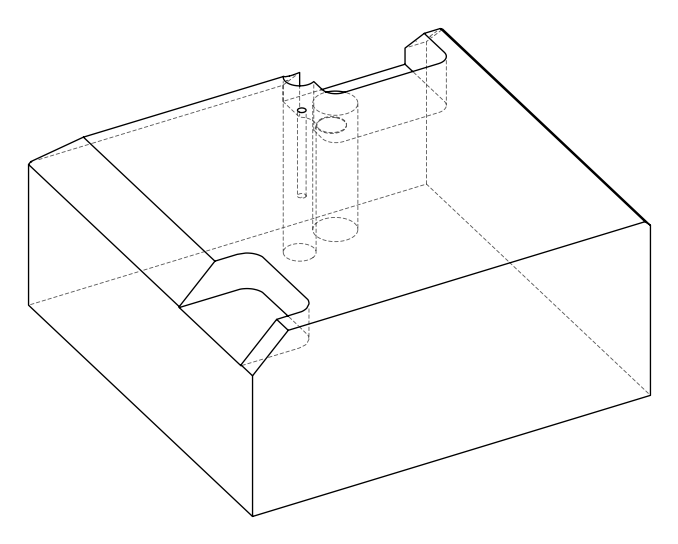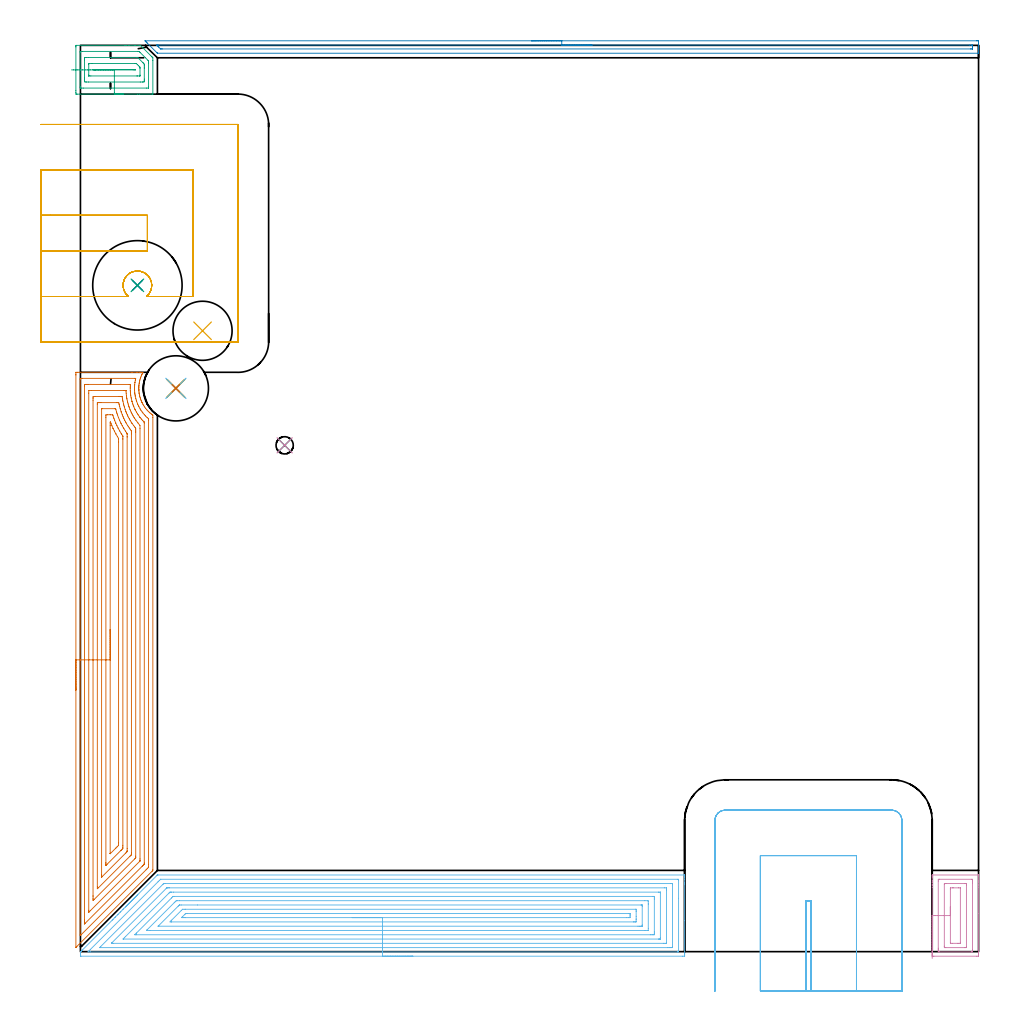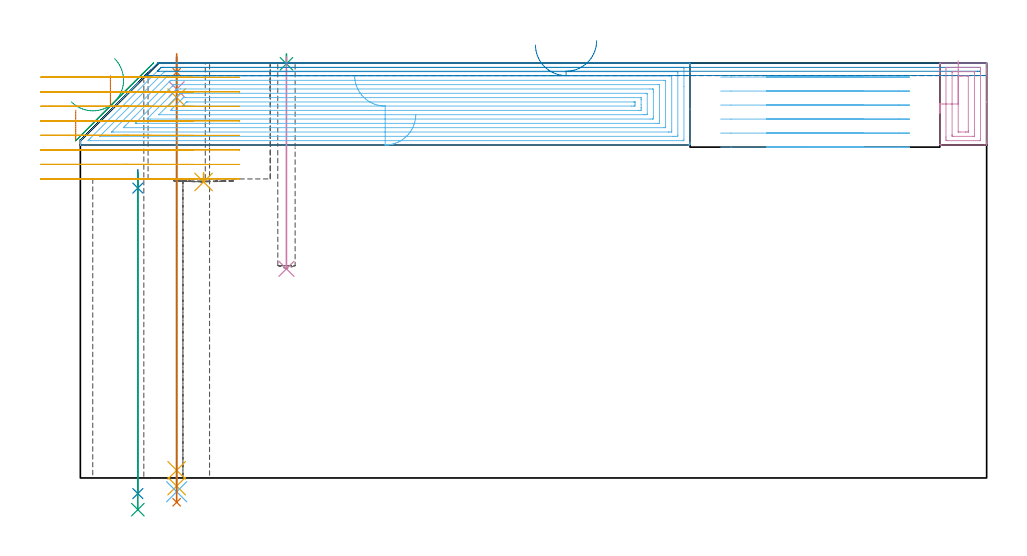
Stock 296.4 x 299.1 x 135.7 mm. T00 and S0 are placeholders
(PLAN: 18 operations, 10 tool changes, 55.3 min)
(1 SPOT_DRILL | STEP1HOLE | NXT0321_9005460120000 | 0.05 min | 184 mm3)
(2 SPOT_DRILL_1 | STEP1HOLE_1 | NXT0321_9005460120000 | 0.06 min | 4460 mm3)
(3 SPOT_DRILL_2 | STEP1POCKET | NXT0321_9005460120000 | 0.03 min | 0 mm3)
(4 DRILL_BLIND_HOLE_INTO_CENTER | STEP1HOLE | NXT0301_028 | 0.04 min | 140 mm3)
(5 GUN_DRILL_THROUGH_HOLE | STEP1HOLE | UGT0307_001 | 0.6 min | 2484 mm3)
(6 SPADE_DRILL_TO_ENLARGE_THROUGH_HOLE | STEP1HOLE | UGT0306_004 | 0.57 min | 16586 mm3)
(7 DRILL_TO_ENLARGE_THROUGH_HOLE | STEP1HOLE | UGT0301_052 | 0.58 min | 29835 mm3)
(8 DRILL_THROUGH_HOLE_INTO_CENTER | STEP1HOLE_1 | UGT0301_515 | 0.43 min | 10857 mm3)
(9 DRILL_TO_ENLARGE_THROUGH_HOLE_1 | STEP1HOLE_1 | UGT0301_394 | 0.45 min | 77396 mm3)
(10 DRILL_BLIND_HOLE_INTO_CENTER_1 | STEP1POCKET | NXT0301_028 | 0.28 min | 1691 mm3)
(11 INDEXABLE_INSERT_DRILL_BLIND_HOLE_FROM_SOLID | STEP1POCKET_1 | NXT0302_010 | 0.02 min | 11534 mm3)
(12 AREA_MILL | FG_CHAMFER_SURFACE | UGT0205_001 | 15.35 min | 74259 mm3)
(13 AREA_MILL_1 | FG_CHAMFER_SURFACE_1 | UGT0205_001 | 13.13 min | 58717 mm3)
(14 AREA_MILL_2 | FG_CHAMFER_SURFACE_2 | UGT0205_001 | 4.53 min | 2347 mm3)
(15 AREA_MILL_3 | FG_CHAMFER_SURFACE_3 | UGT0205_001 | 1.57 min | 7828 mm3)
(16 AREA_MILL_4 | FG_CHAMFER_SURFACE_4 | UGT0205_001 | 1.47 min | 8525 mm3)
(17 MILL_SLOT | SLOT_PARTIAL_RECTANGULAR | UGT0201_094 | Follow Part, ap 5, ae 75% | 10.09 min | 169091 mm3)
(18 MILL_SLOT_1 | SLOT_PARTIAL_RECTANGULAR_1 | UGT0201_094 | Follow Part, ap 5, ae 75% | 6.08 min | 119233 mm3)
(TOOL NXT0321_9005460120000 | NC Spot Drill, 142deg, 12mm, Carbide, Uncoated | D12 PA142 FL30 Z2)
(TOOL NXT0301_028 | Carbide Drill 5.7mm [860.1-0570-046A1-MM 2214] | D5.7 PA140 FL70 Z2)
(TOOL UGT0307_001 | Gun Drill 5 mm | D5 PA130 FL24 Z1)
(TOOL UGT0306_004 | Spade Drill 13.5mm | D13.5 PA132 FL10 Z2)
(TOOL UGT0301_052 | Twist Drill 21.5 mm | D21.5 PA118 FL150 Z2)
(TOOL UGT0301_515 | Carbide Drill 12.0 mm | D12 PA118 FL101 Z2)
(TOOL UGT0301_394 | Twist Drill 29.5 mm | D29.5 PA118 FL165 Z2)
(TOOL NXT0302_010 | Index. Insert Drill 19.5mm [880-D1950L25-05] | D19.5 PA176 FL98 Z2)
(TOOL UGT0205_001 | Chamfer Mill 20 x 3 x 45 deg. | D20 FL50 Z2)
(TOOL UGT0201_094 | End mill 20 mm | D20 FL38 Z4)
(OP 1 SPOT_DRILL)
G17 G21 G94 G90
T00 M6
G54
G17 G0 G90 X31.5 Y185.9 S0 M3
G43 Z145.7 H0
G94 G81 G98 Z132.7 F250. R138.7
G80
M5
M2
(OP 2 SPOT_DRILL_1)
G17 G21 G94 G90
T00 M6
G54
G17 G0 G90 X18.8 Y219.9 S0 M3
G43 Z145.7 H0
G94 G81 G98 Z94.8 F250. R100.8
G80
M5
M2
(OP 3 SPOT_DRILL_2)
G17 G21 G94 G90
T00 M6
G54
G17 G0 G90 X67.4 Y167.1 S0 M3
G43 Z145.7 H0
G94 G81 G98 Z135.455 F250. R138.7
G80
M5
M2
(OP 4 DRILL_BLIND_HOLE_INTO_CENTER)
G17 G21 G94 G90
T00 M6
G54
G17 G0 G90 X31.5 Y185.9 S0 M3
G43 Z145.7 H1
G94 G81 G98 Z127.15 F250. R137.7
G80
M5
M2
(OP 5 GUN_DRILL_THROUGH_HOLE)
G17 G21 G94 G90
T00 M6
G54
G17 G0 G90 X31.5 Y185.9 M8
G43 Z145.7 H0
Z133.22
S716 M3
G94 G1 Z124.394 F125. M26
G4 X.084
Z2.5 F250.
G4 X.084
Z-2.666 F125.
G4 X.084
M5
M9
G0 Z133.22
Z145.7
M2
(OP 6 SPADE_DRILL_TO_ENLARGE_THROUGH_HOLE)
G17 G21 G94 G90
T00 M6
G54
G17 G0 G90 X31.5 Y185.9 S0 M3
G43 Z145.7 H0
G94 G73 G98 Z-4.505 F250. Q12.746 R137.7
G80
M5
M2
(OP 7 DRILL_TO_ENLARGE_THROUGH_HOLE)
G17 G21 G94 G90
T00 M6
G54
G17 G0 G90 X31.5 Y185.9 S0 M3
G43 Z145.7 H0
G94 G73 G98 Z-7.959 F250. Q20.523 R137.7
G80
M5
M2
(OP 8 DRILL_THROUGH_HOLE_INTO_CENTER)
G17 G21 G94 G90
T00 M6
G54
G17 G0 G90 X18.8 Y219.9 S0 M3
G43 Z145.7 H0
G94 G73 G98 Z-5.105 F250. Q11.434 R99.8
G80
M5
M2
(OP 9 DRILL_TO_ENLARGE_THROUGH_HOLE_1)
G17 G21 G94 G90
T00 M6
G54
G17 G0 G90 X18.8 Y219.9 S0 M3
G43 Z145.7 H0
G94 G73 G98 Z-10.363 F250. Q27.041 R99.8
G80
M5
M2
(OP 10 DRILL_BLIND_HOLE_INTO_CENTER_1)
G17 G21 G94 G90
T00 M6
G54
G17 G0 G90 X67.4 Y167.1 S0 M3
G43 Z145.7 H1
G94 G81 G98 Z68.4 F250. R137.7
G80
M5
M2
(OP 11 INDEXABLE_INSERT_DRILL_BLIND_HOLE_FROM_SOLID)
G17 G21 G94 G90
T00 M6
G54
G17 G0 G90 X40.3 Y204.9 S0 M3
G43 Z145.7 H1
G94 G81 G98 Z96.8 F250. R99.8
G80
M5
M2
(OP 12 AREA_MILL)
G17 G21 G94 G90
T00 M6
G54
G17 G0 G90 X109.7 Y-1.5 S1061 M3
G43 Z145.7 H0
Z118.9
G94 G1 X109.662 Z118.028 F250.
X109.548 Z117.163
X109.359 Z116.312
X109.097 Z115.48
X108.763 Z114.674
X108.36 Z113.9
X107.891 Z113.164
X107.36 Z112.472
X106.771 Z111.829
X106.128 Z111.24
X105.436 Z110.708
X104.7 Z110.24
X103.926 Z109.837
X103.12 Z109.503
X102.288 Z109.241
X101.436 Z109.052
X100.572 Z108.938
X99.7 Z108.9
X0.163
X0.073 Y-1.497 Z108.903
X0.01 Y-1.492 Z108.906
X0. Y-1.207 Z109.193
Y-0.725 Z109.674
X0.01 Y-0.098 Z110.301
X0.026 Y-0.079 Z110.32
X0.163 Y0.064 Z110.461
X0.314 Y0.217 Z110.612
X0.609 Y0.509 Z110.909
X10.501 Y10.401 Z120.8
X10.667 Y10.569 Z120.966
X10.726 Y10.627 Z121.025
X11.372 Y11.272 Z121.672
X11.555 Y11.456 Z121.853
X12.244 Y12.144 Z122.544
X12.442 Y12.344 Z122.74
X13.107 Y13.007 Z123.407
X13.329 Y13.231 Z123.627
X13.987 Y13.887 Z124.287
X14.217 Y14.118 Z124.515
X14.858 Y14.758 Z125.158
X14.892 Y14.793 Z125.192
X15.104 Y15.006 Z125.402
X15.19 Y15.09 Z125.49
X15.316 Y15.216 Z125.615
X15.4 Y15.301 Z125.698
X15.488 Y15.388 Z125.787
X15.61 Y15.51 Z125.909
X15.695 Y15.597 Z125.993
X15.785 Y15.685 Z126.085
X15.904 Y15.804 Z126.203
X15.991 Y15.893 Z126.289
X16.083 Y15.983 Z126.382
X16.198 Y16.098 Z126.497
X16.287 Y16.189 Z126.585
X16.38 Y16.281 Z126.68
X16.492 Y16.392 Z126.791
X16.583 Y16.485 Z126.881
X16.678 Y16.578 Z126.978
X16.786 Y16.686 Z127.085
X16.878 Y16.78 Z127.176
X16.975 Y16.876 Z127.275
X17.08 Y16.98 Z127.379
X17.174 Y17.076 Z127.472
X17.273 Y17.173 Z127.573
X17.374 Y17.274 Z127.674
X17.47 Y17.372 Z127.768
X17.571 Y17.471 Z127.87
X17.668 Y17.568 Z127.968
X17.766 Y17.668 Z128.064
X17.868 Y17.768 Z128.168
X17.962 Y17.862 Z128.262
X18.062 Y17.963 Z128.359
X18.166 Y18.066 Z128.465
X18.256 Y18.156 Z128.556
X18.357 Y18.259 Z128.655
X18.463 Y18.363 Z128.763
X18.55 Y18.45 Z128.85
X18.653 Y18.555 Z128.951
X18.761 Y18.661 Z129.061
X18.844 Y18.744 Z129.144
X18.949 Y18.851 Z129.247
X25.308 Y25.21 Z135.605
X25.349 Y25.248 Z135.644
X25.406 Y25.299 Z135.684
X25.605 Y25.3 Z135.7
X199.237
X199.39 Y25.297 Z135.688
X199.393 Y25.269 Z135.66
X199.4 Y24.911 Z135.31
Y24.526 Z134.925
Y23.879 Z134.274
Y22.668 Z133.065
Y22.104 Z132.498
Y10.231 Z120.628
Y-0.684 Z109.713
X199.397 Y-0.966 Z109.431
X199.392 Y-1.492 Z108.906
X199.322 Y-1.494 Z108.903
X198.791 Y-1.5 Z108.9
X99.7
Y-0.086 Z110.314
X3.294
X2.483 Y-0.079 Z110.321
X2.879 Y0.326 Z110.726
X3.287 Y0.738 Z111.138
X25.605 Y23.055 Z133.455
X26.02 Y23.467 Z133.867
X26.441 Y23.879 Z134.279
X26.485 Y23.885 Z134.285
X26.491 Y23.886 Z134.286
X196.999
X197.39 Y23.879 Z134.279
X197.399 Y23.488 Z133.888
X197.4 Y17.595 Z127.995
X197.399 Y0.417 Z110.817
X197.39 Y-0.079 Z110.321
X197.012 Y-0.086 Z110.314
X197.005
X99.7
Y1.328 Z111.728
X6.334 Y1.329 Z111.729
X6.333 Y1.33 Z111.73
X6.695 Y1.696 Z112.096
X27.247 Y22.247 Z132.647
X27.39 Y22.388 Z132.788
X27.463 Y22.452 Z132.852
X27.523 Y22.464 Z132.864
X27.652 Y22.468 Z132.868
X27.915 Y22.471 Z132.871
X194.851
X195.22 Y22.469 Z132.869
X195.343 Y22.467 Z132.867
X195.379 Y22.465 Z132.865
X195.39 Y22.402 Z132.802
X195.395 Y22.283 Z132.683
X195.399 Y22.104 Z132.504
Y1.696 Z112.096
X195.398 Y1.519 Z111.919
X195.39 Y1.345 Z111.745
X195.22 Y1.335 Z111.735
X194.695 Y1.33 Z111.73
X194.327 Y1.329 Z111.729
X193.804 Y1.328 Z111.728
X99.7
Y2.743 Z113.143
X10.81
X10.429 Y2.746 Z113.146
X10.261 Y2.75 Z113.15
X10.214 Y2.755 Z113.155
X10.233 Y2.778 Z113.178
X10.265 Y2.812 Z113.212
X10.429 Y2.98 Z113.38
X28.283 Y20.833 Z131.233
X28.479 Y21.022 Z131.422
X28.503 Y21.043 Z131.443
X28.537 Y21.05 Z131.45
X28.627 Y21.053 Z131.453
X28.81 Y21.056 Z131.456
X29.176 Y21.057 Z131.457
X29.336
X192.703
X193.313 Y21.052 Z131.452
X193.378 Y21.05 Z131.45
X193.39 Y20.969 Z131.369
X193.4 Y20.33 Z130.73
X193.399 Y3.044 Z113.444
X193.397 Y2.831 Z113.231
X193.394 Y2.778 Z113.178
X193.391 Y2.755 Z113.155
X193.376 Y2.75 Z113.15
X193.27 Y2.747 Z113.147
X192.542 Y2.743 Z113.143
X192.381
X99.7
Y4.157 Z114.557
X14.157
X14.143 Y4.158 Z114.558
X14.077 Y4.163 Z114.563
X14.133 Y4.225 Z114.625
X14.26 Y4.358 Z114.758
X14.574 Y4.675 Z115.075
X14.892 Y4.994 Z115.394
X29.258 Y19.36 Z129.76
X29.342 Y19.442 Z129.842
X29.491 Y19.584 Z129.984
X29.543 Y19.633 Z130.033
X29.665 Y19.637 Z130.037
X29.868 Y19.641 Z130.041
X30.069 Y19.642 Z130.042
X30.759 Y19.643 Z130.043
X190.757 Y19.642 Z130.042
X190.958 Y19.641 Z130.041
X191.361 Y19.636 Z130.036
X191.391 Y19.632 Z130.032
X191.394 Y19.621 Z130.021
X191.397 Y19.59 Z129.99
X191.399 Y19.534 Z129.934
X191.4 Y19.442 Z129.842
X191.399 Y4.606 Z115.006
X191.397 Y4.358 Z114.758
X191.392 Y4.198 Z114.598
X191.39 Y4.165 Z114.565
X191.295 Y4.162 Z114.562
X191.161 Y4.159 Z114.559
X190.958 Y4.157 Z114.557
X190.757
X99.7
Y5.571 Z115.971
X18.463 Y5.572 Z115.972
X18.132 Y5.574 Z115.974
X18.009 Y5.578 Z115.978
X17.941 Y5.582 Z115.982
X17.988 Y5.635 Z116.035
X18.028 Y5.677 Z116.077
X18.413 Y6.065 Z116.465
X18.463 Y6.116 Z116.516
X30.069 Y17.721 Z128.121
X30.489 Y18.137 Z128.537
X30.56 Y18.203 Z128.603
X30.58 Y18.22 Z128.62
X30.609 Y18.223 Z128.623
X30.679 Y18.226 Z128.626
X30.961 Y18.228 Z128.628
X188.971
X189.301 Y18.227 Z128.627
X189.358 Y18.225 Z128.625
X189.382 Y18.222 Z128.622
X189.39 Y18.213 Z128.613
X189.396 Y18.132 Z128.532
X189.399 Y17.668 Z128.068
X189.4 Y17.241 Z127.641
Y6.594 Z116.994
X189.398 Y6.132 Z116.532
X189.393 Y5.713 Z116.113
X189.385 Y5.578 Z115.978
X189.253 Y5.576 Z115.976
X188.971 Y5.573 Z115.973
X188.643 Y5.571 Z115.971
X188.078
X99.7
Y6.985 Z117.385
X22.961
X22.066 Y6.988 Z117.388
X22.034 Y6.991 Z117.391
X21.829 Y7.02 Z117.42
X21.928 Y7.125 Z117.525
X22.034 Y7.236 Z117.636
X30.961 Y16.164 Z126.564
X31.273 Y16.47 Z126.87
X31.59 Y16.78 Z127.18
X31.824 Y16.81 Z127.21
X31.854 Y16.812 Z127.212
X32.712 Y16.815 Z127.215
X186.258
X187.154 Y16.811 Z127.211
X187.186 Y16.809 Z127.209
X187.39 Y16.78 Z127.18
X187.396 Y16.571 Z126.971
X187.399 Y15.893 Z126.293
X187.4 Y15.68 Z126.08
X187.399 Y7.695 Z118.095
X187.39 Y7.02 Z117.42
X187.214 Y6.991 Z117.391
X187.186 Y6.989 Z117.389
X186.328 Y6.985 Z117.385
X99.7
Y8.399 Z118.799
X25.866 Y8.4 Z118.8
X25.714
X25.665 Y8.402 Z118.802
X25.658 Y8.404 Z118.804
Y8.407 Z118.807
X25.671 Y8.423 Z118.823
X25.718 Y8.471 Z118.871
X25.773 Y8.527 Z118.927
X32.252 Y15.006 Z125.406
X32.5 Y15.251 Z125.651
X32.585 Y15.332 Z125.732
X32.652 Y15.393 Z125.793
X32.747 Y15.395 Z125.795
X33.243 Y15.399 Z125.799
X38.626 Y15.4 Z125.8
X185.004
X185.258 Y15.397 Z125.797
X185.359 Y15.393 Z125.793
X185.39 Y15.388 Z125.788
X185.394 Y15.338 Z125.738
X185.397 Y15.227 Z125.627
X185.4 Y15.006 Z125.406
Y8.795 Z119.195
X185.398 Y8.573 Z118.973
X185.394 Y8.462 Z118.862
X185.39 Y8.413 Z118.813
X185.301 Y8.407 Z118.807
X184.903 Y8.402 Z118.802
X184.508 Y8.4 Z118.8
X184.012
X99.7 Y8.399 Z118.799
Y9.814 Z120.214
X30.069
X29.934 Y9.815 Z120.215
X29.555 Y9.821 Z120.221
X29.728 Y10.02 Z120.42
X29.956 Y10.256 Z120.656
X30.069 Y10.372 Z120.772
X33.283 Y13.585 Z123.985
X33.639 Y13.938 Z124.338
X33.68 Y13.973 Z124.373
X33.708 Y13.979 Z124.379
X33.777 Y13.982 Z124.382
X34.532 Y13.986 Z124.386
X34.665
X183.155
X183.305 Y13.984 Z124.384
X183.379 Y13.981 Z124.381
X183.389 Y13.979 Z124.379
X183.393 Y13.969 Z124.369
X183.396 Y13.941 Z124.341
X183.4 Y13.445 Z123.845
Y13.231 Z123.631
Y11.67 Z122.07
Y10.783 Z121.183
X183.398 Y10.569 Z120.969
X183.391 Y9.904 Z120.304
X183.378 Y9.82 Z120.22
X183.292 Y9.818 Z120.218
X183.102 Y9.816 Z120.216
X182.722 Y9.814 Z120.214
X182.589
X99.7
Y11.228 Z121.628
X34.532
X33.868 Y11.229 Z121.629
X33.639 Y11.232 Z121.632
X33.427 Y11.235 Z121.635
X33.605 Y11.456 Z121.856
X33.621 Y11.474 Z121.874
X34.532 Y12.386 Z122.786
X34.708 Y12.552 Z122.952
X34.724 Y12.565 Z122.965
X34.74 Y12.568 Z122.968
X34.781 Y12.57 Z122.97
X34.864 Y12.572 Z122.972
X35.195
X180.937
X181.166 Y12.571 Z122.971
X181.319 Y12.569 Z122.969
X181.373 Y12.565 Z122.965
X181.391 Y12.563 Z122.963
X181.393 Y12.552 Z122.952
X181.397 Y12.497 Z122.897
X181.399 Y12.344 Z122.744
X181.398 Y11.885 Z122.285
X181.391 Y11.456 Z121.856
X181.386 Y11.235 Z121.635
X181.163 Y11.231 Z121.631
X180.937 Y11.229 Z121.629
X180.274 Y11.228 Z121.628
X99.7
X98.828 Z121.666
X97.963 Z121.78
X97.112 Z121.969
X96.28 Z122.231
X95.474 Z122.565
X94.7 Z122.968
X93.964 Z123.436
X93.272 Z123.967
X92.629 Z124.557
X92.039 Z125.2
X91.508 Z125.892
X91.04 Z126.628
X90.637 Z127.402
X90.303 Z128.208
X90.041 Z129.04
X89.852 Z129.891
X89.738 Z130.756
X89.7 Z131.628
G0 Z145.7
M5
M2
(OP 13 AREA_MILL_1)
G17 G21 G94 G90
T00 M6
G54
G17 G0 G90 X-1.5 Y86.3 S1061 M3
G43 Z145.7 H0
Z120.3
G94 G1 Y86.338 Z119.428 F250.
Y86.452 Z118.564
Y86.641 Z117.712
Y86.903 Z116.88
Y87.237 Z116.074
Y87.64 Z115.3
Y88.108 Z114.564
Y88.64 Z113.872
Y89.229 Z113.229
Y89.872 Z112.64
Y90.564 Z112.109
Y91.3 Z111.64
Y92.074 Z111.237
Y92.88 Z110.903
Y93.712 Z110.641
Y94.564 Z110.452
Y95.428 Z110.338
Y96.3 Z110.3
Y190.313
X-1.499 Y190.578 Z110.301
X-1.492 Y191.194 Z110.305
X-1.49 Y191.197 Z110.307
X-0.871 Y191.2 Z110.927
X17.012 Y191.191 Z128.807
X18.468 Z130.265
X18.8 Z130.596
X19.463 Y191.19 Z131.262
X19.811 Z131.611
X20.141 Y191.185 Z131.941
X20.263 Y191.181 Z132.062
X20.41 Y191.159 Z132.21
X20.589 Y191.113 Z132.387
X20.591 Y191.111 Z132.39
X20.589 Y191.089 Z132.387
X20.564 Y191.043 Z132.363
X20.46 Y190.848 Z132.259
X20.29 Y190.506 Z132.088
X20.27 Y190.465 Z132.068
X20.084 Y190.033 Z131.883
X19.912 Y189.597 Z131.71
X19.756 Y189.138 Z131.556
X19.63 Y188.704 Z131.426
X19.545 Y188.368 Z131.345
X19.518 Y188.259 Z131.318
X19.445 Y187.897 Z131.241
X19.427 Y187.811 Z131.224
X19.379 Y187.542 Z131.179
X19.317 Y187.004 Z131.115
X19.307 Y186.919 Z131.105
X19.271 Y186.472 Z131.07
X19.267 Y186.344 Z131.066
X19.262 Y186.11 Z131.052
X19.259 Y186.026 Z131.051
X19.263 Y185.674 Z131.052
Y185.579 Z131.056
X19.267 Y185.492 Z131.062
X19.268 Y185.488
X19.284 Y185.216 Z131.074
X19.287 Y185.133 Z131.079
X19.326 Y184.695 Z131.122
X19.373 Y184.323 Z131.169
X19.382 Y184.24 Z131.181
X19.389 Y184.204 Z131.188
X19.467 Y183.793 Z131.264
X19.549 Y183.429 Z131.344
X19.567 Y183.347 Z131.362
X19.686 Y182.9 Z131.483
X19.831 Y182.436 Z131.631
X19.989 Y182.006 Z131.786
X20.114 Y181.697 Z131.914
X20.169 Y181.562 Z131.969
X20.27 Y181.338 Z132.068
X20.29 Y181.299 Z132.088
X20.346 Y181.195 Z132.141
X20.617 Y180.669 Z132.416
X20.834 Y180.301 Z132.632
X20.88 Y180.223 Z132.678
X21.167 Y179.776 Z132.965
X21.507 Y179.325 Z133.305
X21.861 Y178.883 Z133.661
X22.05 Y178.669 Z133.85
X22.382 Y178.324 Z134.182
X22.725 Y177.991 Z134.522
X22.824 Y177.904 Z134.618
X22.943 Y177.798 Z134.739
X23.381 Y177.44 Z135.179
X23.732 Y177.174 Z135.532
X23.902 Y177.046 Z135.698
X23.9 Y176.317 Z135.7
Y27.043
X23.894 Y26.794 Z135.692
X23.765 Y26.664 Z135.563
X23.718 Y26.618 Z135.518
X-1.175 Y1.724 Z110.623
X-1.318 Y1.58 Z110.479
X-1.477 Y1.426 Z110.321
X-1.494 Y1.417 Z110.303
X-1.499 Y1.426 Z110.299
X-1.5 Y96.3 Z110.3
X-0.086 Z111.714
X-0.085 Y188.791 Z111.715
X-0.084 Y188.898 Z111.716
X-0.08 Y189.008 Z111.72
X-0.072 Y189.189 Z111.728
X0.023 Y189.192 Z111.823
X0.51 Y189.198 Z112.31
X17.906 Y189.19 Z129.706
X18.04 Y189.189 Z129.84
X18.146 Y189.185 Z129.946
X18.216 Y189.181 Z130.016
X18.238 Y189.17 Z130.038
X18.133 Y188.677 Z129.933
X18.115 Y188.582 Z129.915
X17.993 Y187.897 Z129.793
X17.981 Y187.822 Z129.781
X17.906 Y187.201 Z129.706
X17.891 Y187.019 Z129.691
X17.89 Y187.004 Z129.69
X17.866 Y186.58 Z129.666
X17.846 Y186.17 Z129.646
X17.845 Y186.11 Z129.645
X17.85 Y185.695 Z129.65
X17.86 Y185.262 Z129.66
X17.863 Y185.216 Z129.663
X17.906 Y184.607 Z129.706
X17.936 Y184.323 Z129.736
X17.94 Y184.289 Z129.74
X18.004 Y183.832 Z129.804
X18.073 Y183.429 Z129.873
X18.089 Y183.337 Z129.889
X18.114 Y183.222 Z129.914
X18.277 Y182.535 Z130.077
X18.42 Y182.022 Z130.22
X18.54 Y181.642 Z130.34
X18.8 Y180.921 Z130.6
X18.868 Y180.748 Z130.668
X18.918 Y180.631 Z130.718
X19.147 Y180.136 Z130.947
X19.294 Y179.854 Z131.094
X19.694 Y179.118 Z131.494
X19.787 Y178.961 Z131.587
X19.935 Y178.721 Z131.735
X20.397 Y178.067 Z132.197
X20.589 Y177.816 Z132.389
X21.119 Y177.174 Z132.919
X21.483 Y176.789 Z133.283
X22.003 Y176.28 Z133.803
X22.377 Y175.948 Z134.177
X22.446 Y175.885 Z134.246
X22.479 Y175.853 Z134.279
X22.486 Y175.386 Z134.286
X22.485 Y28.723 Z134.285
X22.479 Y27.937 Z134.279
X22.476 Y27.838 Z134.276
X22.377 Y27.734 Z134.177
X22.034 Y27.386 Z133.834
X21.694 Y27.044 Z133.494
X0.247 Y5.596 Z112.047
X0.134 Y5.486 Z111.934
X0.023 Y5.381 Z111.823
X-0.079 Y5.288 Z111.721
X-0.083 Y5.488 Z111.717
X-0.085 Y5.596 Z111.715
X-0.086 Y96.3 Z111.714
X1.328 Z113.128
X1.329 Y186.592 Z113.129
X1.331 Y187.004 Z113.131
X1.333 Y187.124 Z113.133
X1.335 Y187.176 Z113.135
X1.422 Y187.189 Z113.222
X1.619 Y187.196 Z113.419
X1.812 Y187.198 Z113.612
X2.511 Z114.311
X16.118 Y187.191 Z127.918
X16.306 Y187.189 Z128.106
X16.431 Y187.185 Z128.231
X16.471 Y187.182 Z128.271
X16.473 Y187.166 Z128.273
Y187.123
X16.469 Y187.004 Z128.269
X16.453 Y186.669 Z128.253
X16.435 Y186.11 Z128.235
Y185.792
X16.451 Y185.216 Z128.251
X16.485 Y184.69 Z128.285
X16.513 Y184.323 Z128.313
X16.561 Y183.88 Z128.361
X16.619 Y183.429 Z128.419
X16.73 Y182.818 Z128.53
X16.789 Y182.535 Z128.589
X16.994 Y181.66 Z128.794
X16.999 Y181.642 Z128.799
X17.012 Y181.595 Z128.812
X17.274 Y180.748 Z129.074
X17.421 Y180.34 Z129.221
X17.608 Y179.854 Z129.408
X17.906 Y179.161 Z129.706
X18. Y178.961 Z129.8
X18.093 Y178.774 Z129.893
X18.485 Y178.067 Z130.285
X18.8 Y177.527 Z130.6
X19.035 Y177.174 Z130.835
X19.593 Y176.381 Z131.393
X19.673 Y176.28 Z131.473
X19.694 Y176.254 Z131.494
X20.091 Y175.786 Z131.891
X20.443 Y175.386 Z132.243
X20.589 Y175.233 Z132.389
X20.955 Y174.858 Z132.755
X21.045 Y174.763 Z132.845
X21.065 Y174.74 Z132.865
X21.067 Y174.711 Z132.867
X21.069 Y174.654 Z132.869
X21.071 Y174.493 Z132.871
Y29.242
X21.069 Y29.036 Z132.869
X21.067 Y28.934 Z132.867
X21.065 Y28.887 Z132.865
X21.022 Y28.831 Z132.822
X20.809 Y28.611 Z132.609
X20.589 Y28.388 Z132.389
X20.363 Y28.162 Z132.163
X1.591 Y9.391 Z113.391
X1.368 Y9.171 Z113.168
X1.357 Y9.168 Z113.157
X1.336 Y9.171 Z113.136
X1.334 Y9.217 Z113.134
X1.33 Y9.652 Z113.13
X1.329 Y10.065 Z113.129
X1.328 Y10.547 Z113.128
Y96.3
X2.743 Z114.543
Y184.323
X2.75 Y185.172 Z114.55
X3.6 Y185.197 Z115.4
X3.619 Z115.419
X14.33 Y185.192 Z126.13
X14.765 Y185.187 Z126.565
X14.982 Y185.182 Z126.782
X15.023 Y185.175 Z126.823
X15.028 Y185.124 Z126.828
X15.036 Y185.029 Z126.836
X15.091 Y184.323 Z126.891
X15.169 Y183.483 Z126.969
X15.176 Y183.429 Z126.976
X15.224 Y183.053 Z127.024
X15.316 Y182.535 Z127.116
X15.337 Y182.422 Z127.137
X15.51 Y181.642 Z127.31
X15.599 Y181.266 Z127.399
X15.737 Y180.748 Z127.537
X15.952 Y180.02 Z127.752
X16.008 Y179.854 Z127.808
X16.118 Y179.545 Z127.918
X16.342 Y178.961 Z128.142
X16.496 Y178.583 Z128.296
X16.726 Y178.067 Z128.526
X17.012 Y177.492 Z128.812
X17.18 Y177.174 Z128.98
X17.381 Y176.805 Z129.181
X17.695 Y176.28 Z129.495
X17.906 Y175.952 Z129.706
X18.303 Y175.386 Z130.103
X18.8 Y174.712 Z130.6
X18.896 Y174.588 Z130.696
X18.972 Y174.493 Z130.772
X19.65 Y173.643 Z131.45
X19.657 Y172.705 Z131.457
Y30.618
X19.655 Y30.19 Z131.455
X19.652 Y29.976 Z131.452
X19.65 Y29.926 Z131.45
X19.632 Y29.893 Z131.432
X19.582 Y29.837 Z131.382
X19.475 Y29.725 Z131.275
X3.314 Y13.562 Z115.114
X3.047 Y13.298 Z114.847
X2.78 Y13.038 Z114.58
X2.756 Y13.016 Z114.556
X2.75 Y13.064 Z114.55
X2.743 Y13.639 Z114.543
Y96.3
X4.157 Z115.957
Y181.978
X4.159 Y182.535 Z115.959
X4.163 Y182.866 Z115.963
X4.17 Y183.187 Z115.97
X4.494 Y183.193 Z116.294
X4.727 Y183.196 Z116.527
X12.777 Y183.193 Z124.577
X13.435 Y183.191 Z125.235
X13.675 Y183.189 Z125.475
X13.752 Y183.183 Z125.552
X13.766 Y183.156 Z125.566
X13.779 Y183.086 Z125.579
X13.863 Y182.535 Z125.663
X13.955 Y182.016 Z125.755
X14.031 Y181.642 Z125.831
X14.194 Y180.883 Z125.994
X14.227 Y180.748 Z126.027
X14.33 Y180.342 Z126.13
X14.466 Y179.854 Z126.266
X14.522 Y179.663 Z126.322
X14.744 Y178.961 Z126.544
X14.979 Y178.312 Z126.779
X15.075 Y178.067 Z126.875
X15.224 Y177.699 Z127.024
X15.454 Y177.174 Z127.254
X15.647 Y176.751 Z127.447
X15.888 Y176.28 Z127.688
X16.118 Y175.853 Z127.918
X16.383 Y175.386 Z128.183
X16.769 Y174.735 Z128.569
X16.931 Y174.493 Z128.731
X17.012 Y174.377 Z128.812
X17.579 Y173.599 Z129.379
X17.906 Y173.163 Z129.706
X18.106 Y172.904 Z129.906
X18.188 Y172.796 Z129.988
X18.224 Y172.746 Z130.024
X18.236 Y172.705 Z130.036
X18.24 Y172.372 Z130.04
X18.242 Y171.812 Z130.042
X18.243 Y171.475 Z130.043
Y31.512
X18.242 Y31.176 Z130.042
X18.239 Y31.036 Z130.039
X18.236 Y30.968 Z130.036
X18.231 Y30.941 Z130.031
X18.21 Y30.918 Z130.01
X17.92 Y30.618 Z129.72
X4.494 Y17.193 Z116.294
X4.164 Y16.895 Z115.964
X4.16 Y17.214 Z115.96
X4.158 Y17.549 Z115.958
X4.157 Y18.107 Z115.957
Y18.444
Y96.3
X5.571 Z117.371
Y180.565
X5.572 Y180.748 Z117.372
X5.576 Y181.103 Z117.376
X5.578 Y181.183 Z117.378
X5.684 Y181.189 Z117.484
X5.836 Y181.194 Z117.636
X6.282 Y181.196 Z118.082
X6.728 Z118.528
X12.096 Y181.193 Z123.896
X12.541 Y181.189 Z124.341
X12.604 Y181.186 Z124.404
X12.638 Y181.183 Z124.438
X12.74 Y180.748 Z124.54
X12.8 Y180.489 Z124.6
X12.956 Y179.854 Z124.756
X13.103 Y179.293 Z124.903
X13.2 Y178.961 Z125.
X13.435 Y178.18 Z125.235
X13.473 Y178.067 Z125.273
X13.493 Y178.01 Z125.293
X13.811 Y177.174 Z125.611
X14.062 Y176.548 Z125.862
X14.179 Y176.28 Z125.979
X14.33 Y175.947 Z126.13
X14.603 Y175.386 Z126.403
X14.886 Y174.83 Z126.686
X15.073 Y174.493 Z126.873
X15.224 Y174.229 Z127.024
X15.603 Y173.599 Z127.403
X15.801 Y173.284 Z127.601
X16.118 Y172.816 Z127.918
X16.195 Y172.705 Z127.995
X16.39 Y172.433 Z128.19
X16.749 Y171.94 Z128.549
X16.807 Y171.856 Z128.607
X16.822 Y171.83 Z128.622
X16.823 Y171.812 Z128.623
X16.828 Y171.102 Z128.628
X16.829 Y170.918 Z128.629
X16.828 Y32.589 Z128.628
X16.826 Y32.405 Z128.626
X16.822 Y32.051 Z128.622
X16.813 Y31.972 Z128.613
X16.767 Y31.922 Z128.567
X16.686 Y31.837 Z128.486
X16.364 Y31.512 Z128.164
X16.241 Y31.389 Z128.041
X5.961 Y21.109 Z117.761
X5.636 Y20.788 Z117.436
X5.62 Y20.779 Z117.42
X5.578 Y20.788 Z117.378
X5.576 Y20.931 Z117.376
X5.572 Y21.498 Z117.372
X5.571 Y96.3 Z117.371
X6.985 Z118.785
X6.986 Y178.961 Z118.786
X6.987 Y179.15 Z118.787
X6.989 Y179.178 Z118.789
X6.992 Y179.186 Z118.792
X7.001 Y179.189 Z118.801
X7.059 Y179.193 Z118.859
X7.176 Y179.195 Z118.976
X11.414 Y179.194 Z123.214
X11.53 Y179.191 Z123.33
X11.588 Y179.187 Z123.388
X11.6 Y179.185 Z123.4
X11.616 Y179.158 Z123.416
X11.647 Y179.065 Z123.447
X11.687 Y178.921 Z123.487
X11.934 Y178.067 Z123.734
X12.056 Y177.659 Z123.856
X12.214 Y177.174 Z124.014
X12.535 Y176.286 Z124.335
X12.541 Y176.27 Z124.341
X12.912 Y175.386 Z124.712
X13.203 Y174.724 Z125.003
X13.315 Y174.493 Z125.115
X13.435 Y174.25 Z125.235
X13.778 Y173.599 Z125.578
X14.199 Y172.836 Z125.999
X14.277 Y172.705 Z126.077
X14.33 Y172.619 Z126.13
X14.84 Y171.812 Z126.64
X15.224 Y171.251 Z127.024
X15.359 Y171.052 Z127.159
X15.408 Y170.978 Z127.208
X15.41 Y170.918 Z127.21
X15.412 Y170.729 Z127.212
X15.414 Y170.025 Z127.214
X15.415 Y169.834 Z127.215
Y34.002
X15.413 Y33.299 Z127.213
X15.411 Y33.112 Z127.211
X15.408 Y33.046 Z127.208
X15.401 Y33.01 Z127.201
X15.38 Y32.986 Z127.18
X15.224 Y32.823 Z127.024
X15.016 Y32.613 Z126.816
X14.809 Y32.405 Z126.609
X7.176 Y24.774 Z118.976
X7.095 Y24.695 Z118.895
X7.029 Y24.633 Z118.829
X6.995 Y24.603 Z118.795
X6.992 Y24.684 Z118.792
X6.987 Y25.065 Z118.787
X6.986 Y25.256 Z118.786
X6.985 Y96.3 Z118.785
X8.4 Z120.2
Y176.28
X8.403 Y176.841 Z120.203
X8.407 Y177.174 Z120.207
X8.944 Y177.195 Z120.744
X8.965 Z120.765
X9.838 Z121.638
X9.859 Y177.194 Z121.659
X10.651 Y177.174 Z122.451
X10.753 Y176.868 Z122.553
X10.949 Y176.28 Z122.749
X11.055 Y175.978 Z122.855
X11.28 Y175.386 Z123.08
X11.627 Y174.513 Z123.427
X11.635 Y174.493 Z123.435
X11.647 Y174.465 Z123.447
X12.041 Y173.599 Z123.841
X12.412 Y172.835 Z124.212
X12.479 Y172.705 Z124.279
X12.541 Y172.59 Z124.341
X12.976 Y171.812 Z124.776
X13.435 Y171.03 Z125.235
X13.503 Y170.918 Z125.303
X13.615 Y170.739 Z125.415
X13.958 Y170.201 Z125.758
X13.994 Y170.144 Z125.794
X13.996 Y170.106 Z125.796
X13.998 Y170.025 Z125.798
X14. Y169.46 Z125.8
Y169.131
Y35.086
X13.999 Y34.523 Z125.799
X13.996 Y34.193 Z125.796
X13.993 Y34.057 Z125.793
X13.906 Y33.962 Z125.706
X13.788 Y33.84 Z125.588
X13.435 Y33.482 Z125.235
X13.344 Y33.39 Z125.144
X8.784 Y28.831 Z120.584
X8.485 Y28.54 Z120.285
X8.422 Y28.48 Z120.222
X8.406 Y28.478 Z120.206
X8.404 Y28.498 Z120.204
X8.401 Y28.831 Z120.201
X8.4 Y29.161 Z120.2
Y29.396
Y96.3
X9.814 Z121.614
Y173.644
X9.817 Y174.493 Z121.617
X9.819 Y174.532 Z121.619
X9.859 Y174.869 Z121.659
X10.008 Y174.493 Z121.808
X10.106 Y174.246 Z121.906
X10.375 Y173.599 Z122.175
X10.753 Y172.719 Z122.553
X10.764 Y172.694 Z122.564
X11.199 Y171.812 Z122.999
X11.647 Y170.955 Z123.447
X11.667 Y170.918 Z123.467
X11.691 Y170.874 Z123.491
X12.187 Y170.025 Z123.987
X12.541 Y169.421 Z124.341
X12.579 Y169.131 Z124.379
X12.582 Y169.09 Z124.382
X12.586 Y168.237 Z124.386
Y168.192
Y35.935
X12.579 Y35.086 Z124.379
X12.563 Y35.065 Z124.363
X12.541 Y35.04 Z124.341
X12.119 Y34.615 Z123.919
X11.697 Y34.193 Z123.497
X9.91 Y32.405 Z121.71
X9.884 Y32.38 Z121.684
X9.859 Y32.356 Z121.659
X9.832 Y32.335 Z121.632
X9.82 Y32.328 Z121.62
X9.819 Y32.333 Z121.619
X9.816 Y32.361 Z121.616
X9.814 Y32.405 Z121.614
Y32.45
Y96.3
Y97.172 Z121.652
Y98.036 Z121.766
Y98.888 Z121.954
Y99.72 Z122.217
Y100.526 Z122.551
Y101.3 Z122.953
Y102.036 Z123.422
Y102.728 Z123.953
Y103.371 Z124.543
Y103.96 Z125.186
Y104.492 Z125.878
Y104.96 Z126.614
Y105.363 Z127.388
Y105.697 Z128.194
Y105.959 Z129.026
Y106.148 Z129.877
Y106.262 Z130.742
Y106.3 Z131.614
G0 Z145.7
M5
M2
(OP 14 AREA_MILL_2)
G17 G21 G94 G90
T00 M6
G54
G17 G0 G90 X148.85 Y300.6 S1061 M3
G43 Z145.7 H0
Z141.6
G94 G1 X148.888 Z140.728 F250.
X149.002 Z139.864
X149.191 Z139.012
X149.453 Z138.18
X149.787 Z137.374
X150.19 Z136.6
X150.659 Z135.864
X151.19 Z135.172
X151.779 Z134.529
X152.422 Z133.94
X153.114 Z133.408
X153.85 Z132.94
X154.624 Z132.537
X155.43 Z132.203
X156.262 Z131.941
X157.114 Z131.752
X157.978 Z131.638
X158.85 Z131.6
X295.798 Y300.599 Z131.601
X296.11 Y300.597
X296.39 Y300.592 Z131.603
X296.4 Y300.292 Z131.902
Y299.725 Z132.473
Y299.421 Z132.775
Y298.853 Z133.343
Y298.55 Z133.646
Y297.943 Z134.256
Y296.808 Z135.391
Y296.714 Z135.485
X296.396 Y296.605 Z135.587
X296.39 Y296.502 Z135.688
X296.244 Y296.5 Z135.7
X25.47
X25.405 Y296.505 Z135.69
X25.374 Y296.528 Z135.668
X25.242 Y296.657 Z135.542
X22.041 Y299.857 Z132.339
X21.902 Y299.997 Z132.2
X21.751 Y300.148 Z132.049
X21.605 Y300.292 Z131.903
X21.456 Y300.444 Z131.754
X21.302 Y300.593 Z131.595
X21.36 Y300.597 Z131.597
X21.425 Y300.6 Z131.6
X158.85
Y299.186 Z133.014
X293.363
X294.014 Y299.184 Z133.016
X294.259 Y299.182 Z133.018
X294.356 Y299.179 Z133.021
X294.391 Y299.172 Z133.028
X294.393 Y299.153 Z133.047
X294.398 Y299.046 Z133.154
X294.4 Y298.55 Z133.65
Y298.174 Z134.026
X294.397 Y298.048 Z134.152
X294.393 Y297.948 Z134.252
X294.39 Y297.921 Z134.279
X294.379 Y297.919 Z134.281
X294.339 Y297.917 Z134.283
X294.014 Y297.915 Z134.285
X293.773 Y297.914 Z134.286
X27.013 Y297.915 Z134.285
X26.688 Y297.916 Z134.284
X26.526 Y297.919 Z134.281
X26.449 Y297.921 Z134.279
X26.363 Y297.997 Z134.203
X25.802 Y298.55 Z133.65
X25.47 Y298.881 Z133.319
X25.206 Y299.154 Z133.046
X25.183 Y299.179 Z133.021
X25.208 Y299.18 Z133.02
X25.295 Y299.183 Z133.017
X25.47 Y299.185 Z133.015
X25.712 Y299.186 Z133.014
X158.85
X159.722 Z133.052
X160.587 Z133.166
X161.438 Z133.355
X162.27 Z133.617
X163.076 Z133.951
X163.85 Z134.354
X164.586 Z134.823
X165.278 Z135.354
X165.921 Z135.943
X166.51 Z136.586
X167.042 Z137.278
X167.51 Z138.014
X167.913 Z138.788
X168.247 Z139.594
X168.509 Z140.426
X168.698 Z141.278
X168.812 Z142.143
X168.85 Z143.014
G0 Z145.7
M5
M2
(OP 15 AREA_MILL_3)
G17 G21 G94 G90
T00 M6
G54
G17 G0 G90 X11.2 Y283. S1061 M3
G43 Z145.7 H0
Z137.138
G94 G1 X11.789 Z136.495 F250.
X12.321 Z135.803
X12.789 Z135.067
X13.192 Z134.293
X13.526 Z133.487
X13.788 Z132.655
X13.977 Z131.804
X14.091 Z130.939
X14.129 Z130.067
X14.091 Z129.196
X13.977 Z128.331
X13.788 Z127.479
X13.526 Z126.647
X13.192 Z125.841
X12.789 Z125.067
X12.321 Z124.331
X11.789 Z123.639
X11.2 Z122.996
X-1.101 Z110.695
X-1.391 Y283.002 Z110.405
X-1.491 Y283.006 Z110.305
X-1.497 Y283.518 Z110.303
X-1.5 Y284.141 Z110.3
Y298.582
X-1.496 Y298.849 Z110.302
X-1.491 Y299.09 Z110.305
X-1.243 Y299.1 Z110.553
X14.702 Z126.496
X15.224 Z127.017
X15.968 Z127.766
X16.118 Z127.916
X17.906 Z129.703
X18.206 Z130.005
X19.395 Z131.193
X19.694 Y299.097 Z131.492
X19.795 Y299.095 Z131.591
X19.876 Y299.026 Z131.673
X20.589 Y298.312 Z132.388
X23.571 Y295.33 Z135.369
X23.718 Y295.182 Z135.517
X23.86 Y295.038 Z135.66
X23.893 Y295.001 Z135.693
X23.9 Y294.152 Z135.7
Y283.074
X23.896 Y283.01 Z135.69
X23.872 Y283.006 Z135.666
X23.689 Y283. Z135.487
X19.544 Z131.342
X18.8 Z130.594
X11.2 Z122.996
X11.199 Y283.518 Z122.999
X11.2 Y285. Z123.
X0.917 Z112.717
X0.314 Y285.002 Z112.114
X0.023 Y285.007 Z111.823
X-0.068 Y285.01 Z111.732
X-0.079 Y285.183 Z111.721
X-0.083 Y285.29 Z111.717
X-0.085 Y285.397 Z111.715
Y296.81
Y296.917
X-0.081 Y297.026 Z111.719
X-0.079 Y297.089 Z111.721
X-0.049 Y297.092 Z111.751
X0.023 Y297.095 Z111.823
X0.625 Y297.1 Z112.425
X18.8 Y297.099 Z130.6
X19.093 Y297.096 Z130.893
X19.287 Y297.091 Z131.087
X19.351 Y297.087 Z131.151
X19.377 Y297.065 Z131.177
X19.43 Y297.016 Z131.23
X19.64 Y296.81 Z131.44
X21.413 Y295.038 Z133.213
X22.298 Y294.152 Z134.098
X22.377 Y294.069 Z134.177
X22.472 Y293.967 Z134.272
X22.481 Y293.589 Z134.281
X22.484 Y293.373 Z134.284
X22.485 Y293.265 Z134.285
X22.486 Y293.158 Z134.286
X22.485 Y285.29 Z134.285
Y285.183
X22.481 Y285.074 Z134.281
X22.479 Y285.012 Z134.279
X22.449 Y285.008 Z134.249
X22.377 Y285.005 Z134.177
X21.775 Y285. Z133.575
X11.2 Z123.
Y287.
X2.706 Z114.506
X1.872 Y287.003 Z113.672
X1.812 Y287.008 Z113.612
X1.336 Y287.062 Z113.136
X1.331 Y287.538 Z113.131
X1.329 Y287.948 Z113.129
Y288.427
Y294.152
X1.332 Y294.627 Z113.132
X1.336 Y295.038 Z113.136
X1.754 Y295.095 Z113.554
X1.812 Y295.097 Z113.612
X2.643 Y295.1 Z114.443
X18.738 Z130.538
X18.8 Y295.098 Z130.6
X18.863 Y295.093 Z130.663
X18.9 Y295.089 Z130.7
X18.921 Y295.073 Z130.721
X18.961 Y295.038 Z130.761
X20.589 Y293.412 Z132.389
X20.733 Y293.265 Z132.533
X20.876 Y293.113 Z132.676
X21.065 Y292.901 Z132.865
X21.067 Y292.791 Z132.867
X21.07 Y292.379 Z132.87
X21.071 Y291.901 Z132.871
X21.072 Y291.493 Z132.872
X21.071 Y287.948 Z132.871
X21.068 Y287.473 Z132.868
X21.064 Y287.062 Z132.864
X20.646 Y287.005 Z132.446
X20.589 Y287.003 Z132.389
X19.757 Y287. Z131.557
X11.2 Z123.
Y289.
X3.433 Z115.233
X2.83 Y289.007 Z114.63
X2.76 Y289.01 Z114.56
X2.749 Y289.016 Z114.549
X2.747 Y289.035 Z114.547
X2.745 Y289.084 Z114.545
X2.743 Y289.284 Z114.543
Y292.804
X2.745 Y293.016 Z114.545
X2.747 Y293.068 Z114.547
X2.749 Y293.087 Z114.549
X2.77 Y293.09 Z114.57
X2.876 Y293.097 Z114.676
X3.6 Y293.1 Z115.4
X3.767 Z115.567
X17.906 Y293.099 Z129.706
X18.075 Y293.098 Z129.875
X18.434 Y293.09 Z130.234
X18.8 Y292.739 Z130.6
X19.169 Y292.379 Z130.969
X19.535 Y292.008 Z131.335
X19.635 Y291.904 Z131.435
X19.65 Y291.846 Z131.45
X19.657 Y291.493 Z131.457
Y289.296
X19.655 Y289.084 Z131.455
X19.653 Y289.032 Z131.453
X19.651 Y289.013 Z131.451
X19.63 Y289.01 Z131.43
X19.524 Y289.003 Z131.324
X18.8 Y289. Z130.6
X18.633 Z130.433
X11.2 Z123.
Y291.
X4.991 Y291.001 Z116.791
X4.595 Y291.007 Z116.395
X4.494 Y291.01 Z116.294
X4.164 Y291.059 Z115.964
Y291.081
X4.177 Y291.09 Z115.977
X4.242 Y291.095 Z116.042
X4.343 Y291.099 Z116.143
X17.509 Z129.309
X17.906 Y291.093 Z129.706
X17.956 Y291.09 Z129.756
X18.013 Y291.077 Z129.813
X18.049 Y291.044 Z129.849
X18.083 Y291.01 Z129.883
X18.057 Y291.005 Z129.857
X18.007 Y291.002 Z129.807
X17.409 Y291. Z129.209
X11.2 Z123.
X10.557 Z122.411
X9.865 Z121.88
X9.129 Z121.411
X8.355 Z121.008
X7.549 Z120.674
X6.717 Z120.412
X5.865 Z120.223
X5.001 Z120.109
X4.129 Z120.071
X3.257 Z120.109
X2.393 Z120.223
X1.541 Z120.412
X0.709 Z120.674
X-0.097 Z121.008
X-0.871 Z121.411
X-1.607 Z121.88
X-2.299 Z122.411
X-2.942 Z123.
G0 Z145.7
M5
M2
(OP 16 AREA_MILL_4)
G17 G21 G94 G90
T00 M6
G54
G17 G0 G90 X281.1 Y-2.242 S1061 M3
G43 Z145.7 H0
Z122.296
G94 G1 Y-1.599 Z121.707 F250.
Y-0.907 Z121.176
Y-0.171 Z120.707
Y0.603 Z120.304
Y1.409 Z119.971
Y2.241 Z119.708
Y3.092 Z119.519
Y3.957 Z119.406
Y4.829 Z119.367
Y5.7 Z119.406
Y6.565 Z119.519
Y7.417 Z119.708
Y8.249 Z119.971
Y9.055 Z120.304
Y9.829 Z120.707
Y10.565 Z121.176
Y11.257 Z121.707
Y11.9 Z122.296
Y21.217 Z131.61
Y21.903 Z132.3
Y22.104 Z132.501
Y22.79 Z133.187
Y22.992 Z133.388
Y23.395 Z133.794
Y24.363 Z134.762
Y24.766 Z135.165
Y25.058 Z135.456
X281.107 Y25.281 Z135.673
X281.11 Y25.297 Z135.689
X281.201 Y25.3 Z135.7
X296.299
X296.39 Y25.297 Z135.689
X296.393 Y25.281 Z135.673
X296.4 Y25.057 Z135.456
Y23.395 Z133.794
Y22.992 Z133.388
Y22.79 Z133.187
Y22.104 Z132.501
Y21.903 Z132.3
Y21.217 Z131.61
Y12.565 Z122.962
Y-0.422 Z109.974
X296.397 Y-0.966 Z109.43
X296.393 Y-1.491 Z108.905
X296.383 Y-1.493 Z108.903
X295.855 Y-1.5 Z108.9
X281.645
X281.287 Y-1.496 Z108.902
X281.11 Y-1.491 Z108.905
X281.1 Y-1.309 Z109.087
Y11.9 Z122.296
X282.09 Y11.899 Z122.299
X283.1 Y11.9 Z122.3
X283.101 Y23.311 Z133.711
X283.11 Y23.879 Z134.279
X283.415 Y23.886 Z134.286
X283.421
X294.072
X294.39 Y23.879 Z134.279
X294.398 Y23.56 Z133.96
X294.4 Y22.992 Z133.392
Y22.671 Z133.071
X294.399 Y0.489 Z110.889
X294.39 Y-0.079 Z110.321
X294.086 Y-0.086 Z110.314
X294.079
X283.428
X283.11 Y-0.079 Z110.321
X283.102 Y0.24 Z110.64
X283.1 Y0.808 Z111.208
Y1.129 Z111.529
Y11.9 Z122.3
X285.1
Y22.201 Z132.601
X285.105 Y22.299 Z132.699
X285.115 Y22.465 Z132.865
X285.197 Y22.467 Z132.867
X285.719 Y22.471 Z132.871
X291.935
X292.303 Y22.47 Z132.87
X292.354 Y22.468 Z132.868
X292.378 Y22.465 Z132.865
X292.39 Y22.396 Z132.796
X292.398 Y22.202 Z132.602
X292.4 Y22.104 Z132.504
Y22.007 Z132.407
Y1.599 Z111.999
X292.395 Y1.501 Z111.901
X292.385 Y1.335 Z111.735
X292.303 Y1.333 Z111.733
X291.781 Y1.329 Z111.729
X285.565
X285.197 Y1.33 Z111.73
X285.146 Y1.332 Z111.732
X285.122 Y1.334 Z111.734
X285.11 Y1.404 Z111.804
X285.102 Y1.598 Z111.998
X285.1 Y1.696 Z112.096
Y1.793 Z112.193
Y11.9 Z122.3
X287.1
Y20.71 Z131.11
X287.102 Y20.901 Z131.301
X287.106 Y20.996 Z131.396
X287.11 Y21.041 Z131.441
X287.117 Y21.051 Z131.451
X287.138 Y21.053 Z131.453
X287.862 Y21.057 Z131.457
X288.022
X289.798
X290.377 Y21.052 Z131.452
X290.388 Y21.051 Z131.451
X290.391 Y21.041 Z131.441
X290.396 Y21.003 Z131.403
X290.399 Y20.925 Z131.325
X290.4 Y3.09 Z113.49
X290.398 Y2.9 Z113.3
X290.394 Y2.805 Z113.205
X290.39 Y2.759 Z113.159
X290.383 Y2.749 Z113.149
X290.362 Y2.747 Z113.147
X289.638 Y2.743 Z113.143
X289.478
X287.702
X287.123 Y2.748 Z113.148
X287.112 Y2.749 Z113.149
X287.109 Y2.759 Z113.159
X287.104 Y2.797 Z113.197
X287.101 Y2.875 Z113.275
X287.1 Y11.9 Z122.3
Y12.489 Z122.943
Y13.02 Z123.635
Y13.489 Z124.371
Y13.892 Z125.145
Y14.226 Z125.951
Y14.488 Z126.783
Y14.677 Z127.635
Y14.791 Z128.5
Y14.829 Z129.371
Y14.791 Z130.243
Y14.677 Z131.108
Y14.488 Z131.959
Y14.226 Z132.791
Y13.892 Z133.597
Y13.489 Z134.371
Y13.02 Z135.107
Y12.489 Z135.799
Y11.9 Z136.442
G0 Z145.7
M5
M2
(OP 17 MILL_SLOT)
G17 G21 G94 G90
T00 M6
G54
G17 G0 G90 X-13. Y231.2 S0 M3
G43 Z145.786 H0
Z131.038
G94 G1 X-10. F250.
X22.1 F500.
Y243.
X-10.
X-13. F250.
Y216.2
X-10.
X15.823 F500.
X15.648 Y216.348
G2 X16.444 Y224.024 R4.761
X22.534 Y222.835 R4.78
X21.772 Y216.2 R4.767
G1 X37.1
Y258.
X-10.
X-13. F250.
Y201.2
X-10.
X52. F500.
X52.055 Y201.205
X52.095 Y201.245
X52.1 Y201.3
Y272.9
X52.095 Y272.955
X52.055 Y272.995
X52. Y273.
X-10.
X-13. F250.
G0 Y231.2 Z126.289
G1 X-10.
X22.1 F500.
Y243.
X-10.
X-13. F250.
Y216.2
X-10.
X15.824 F500.
X15.652 Y216.345
X15.553 Y216.435
G2 X15.933 Y223.684 R4.761
X16.168 Y223.852 R4.757
X17.069 Y224.319 R4.761
X22.329 Y223.075 R4.78
G1 X22.363 Y223.038
G2 X21.772 Y216.2 R4.765
G1 X37.1
Y258.
X-10.
X-13. F250.
Y201.2
X-10.
X52. F500.
X52.055 Y201.205
X52.095 Y201.245
X52.1 Y201.3
Y272.9
X52.095 Y272.955
X52.055 Y272.995
X52. Y273.
X-10.
X-13. F250.
G0 Y231.2 Z121.541
G1 X-10.
X22.1 F500.
Y243.
X-10.
X-13. F250.
Y216.2
X-10.
X15.824 F500.
X15.652 Y216.345
X15.553 Y216.435
G2 X15.933 Y223.684 R4.761
X16.168 Y223.852 R4.757
X17.069 Y224.319 R4.761
X22.329 Y223.075 R4.78
G1 X22.363 Y223.038
G2 X21.772 Y216.2 R4.765
G1 X37.1
Y258.
X-10.
X-13. F250.
Y201.2
X-10.
X52. F500.
X52.055 Y201.205
X52.095 Y201.245
X52.1 Y201.3
Y272.9
X52.095 Y272.955
X52.055 Y272.995
X52. Y273.
X-10.
X-13. F250.
G0 Y231.2 Z116.793
G1 X-10.
X22.1 F500.
Y243.
X-10.
X-13. F250.
Y216.2
X-10.
X15.824 F500.
X15.648 Y216.348
G2 X16.023 Y223.751 R4.761
G1 X16.169 Y223.852
G2 X17.074 Y224.321 R4.761
X22.326 Y223.079 R4.78
G1 X22.363 Y223.038
G2 X21.772 Y216.2 R4.765
G1 X37.1
Y258.
X-10.
X-13. F250.
Y201.2
X-10.
X52. F500.
X52.055 Y201.205
X52.095 Y201.245
X52.1 Y201.3
Y272.9
X52.095 Y272.955
X52.055 Y272.995
X52. Y273.
X-10.
X-13. F250.
G0 Y231.2 Z112.045
G1 X-10.
X22.1 F500.
Y243.
X-10.
X-13. F250.
Y216.2
X-10.
X15.824 F500.
G2 X15.648 Y216.348 R4.766
X16.023 Y223.751 R4.761
G1 X16.169 Y223.852
G2 X17.074 Y224.321 R4.761
X22.326 Y223.079 R4.78
G1 X22.363 Y223.038
G2 X21.772 Y216.2 R4.765
G1 X37.1
Y258.
X-10.
X-13. F250.
Y201.2
X-10.
X52. F500.
X52.055 Y201.205
X52.095 Y201.245
X52.1 Y201.3
Y272.9
X52.095 Y272.955
X52.055 Y272.995
X52. Y273.
X-10.
X-13. F250.
G0 Y231.2 Z107.296
G1 X-10.
X22.1 F500.
Y243.
X-10.
X-13. F250.
Y216.2
X-10.
X15.824 F500.
G2 X15.648 Y216.348 R4.766
X16.02 Y223.748 R4.761
G1 X16.169 Y223.852
G2 X17.079 Y224.323 R4.761
X22.324 Y223.081 R4.78
G1 X22.363 Y223.038
G2 X21.772 Y216.2 R4.765
G1 X37.1
Y258.
X-10.
X-13. F250.
Y201.2
X-10.
X52. F500.
X52.055 Y201.205
X52.095 Y201.245
X52.1 Y201.3
Y272.9
X52.095 Y272.955
X52.055 Y272.995
X52. Y273.
X-10.
X-13. F250.
G0 Y231.2 Z102.548
G1 X-10.
X22.1 F500.
Y243.
X-10.
X-13. F250.
Y216.2
X-10.
X15.824 F500.
G2 X15.648 Y216.348 R4.771
X16.02 Y223.748 R4.761
G1 X16.169 Y223.852
G2 X17.079 Y224.323 R4.761
X22.324 Y223.081 R4.78
G1 X22.363 Y223.038
G2 X21.772 Y216.2 R4.765
G1 X37.1
Y258.
X-10.
X-13. F250.
Y201.2
X-10.
X52. F500.
X52.055 Y201.205
X52.095 Y201.245
X52.1 Y201.3
Y272.9
X52.095 Y272.955
X52.055 Y272.995
X52. Y273.
X-10.
X-13. F250.
G0 Y231.2 Z97.8
G1 X-10.
X22.1 F500.
Y243.
X-10.
X-13. F250.
Y216.2
X-10.
X15.824 F500.
G2 X15.648 Y216.348 R4.771
X16.015 Y223.745 R4.761
G1 X16.169 Y223.852
G2 X17.085 Y224.325 R4.761
X22.321 Y223.085 R4.78
G1 X22.364 Y223.037
G2 X21.772 Y216.2 R4.765
G1 X37.1
Y258.
X-10.
X-13. F250.
Y201.2
X-10.
X52. F500.
X52.055 Y201.205
X52.095 Y201.245
X52.1 Y201.3
Y272.9
X52.095 Y272.955
X52.055 Y272.995
X52. Y273.
X-10.
X-13. F250.
G0 Z145.786
M5
M2
(OP 18 MILL_SLOT_1)
G17 G21 G94 G90
T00 M6
G54
G17 G0 G90 X241.1 Y-13. S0 M3
G43 Z145.7 H0
Z131.117
G94 G1 Y-10. F250.
Y16.7 F500.
X239.4
Y-10.
Y-13. F250.
X256.1
Y-10.
Y31.7 F500.
X224.4
Y-10.
Y-13. F250.
X271.1
Y-10.
Y43.3 F500.
G3 X267.7 Y46.7 R3.4
G1 X212.8
G3 X209.4 Y43.3 R3.4
G1 Y-10.
Y-13. F250.
G0 X241.1 Z126.533
G1 Y-10.
Y16.7 F500.
X239.4
Y-10.
Y-13. F250.
X256.1
Y-10.
Y31.7 F500.
X224.4
Y-10.
Y-13. F250.
X271.1
Y-10.
Y43.3 F500.
G3 X267.7 Y46.7 R3.4
G1 X212.8
G3 X209.4 Y43.3 R3.4
G1 Y-10.
Y-13. F250.
G0 X241.1 Z121.95
G1 Y-10.
Y16.7 F500.
X239.4
Y-10.
Y-13. F250.
X256.1
Y-10.
Y31.7 F500.
X224.4
Y-10.
Y-13. F250.
X271.1
Y-10.
Y43.3 F500.
G3 X267.7 Y46.7 R3.4
G1 X212.8
G3 X209.4 Y43.3 R3.4
G1 Y-10.
Y-13. F250.
G0 X241.1 Z117.367
G1 Y-10.
Y16.7 F500.
X239.4
Y-10.
Y-13. F250.
X256.1
Y-10.
Y31.7 F500.
X224.4
Y-10.
Y-13. F250.
X271.1
Y-10.
Y43.3 F500.
G3 X267.7 Y46.7 R3.4
G1 X212.8
G3 X209.4 Y43.3 R3.4
G1 Y-10.
Y-13. F250.
G0 X241.1 Z112.783
G1 Y-10.
Y16.7 F500.
X239.4
Y-10.
Y-13. F250.
X256.1
Y-10.
Y31.7 F500.
X224.4
Y-10.
Y-13. F250.
X271.1
Y-10.
Y43.3 F500.
G3 X267.7 Y46.7 R3.4
G1 X212.8
G3 X209.4 Y43.3 R3.4
G1 Y-10.
Y-13. F250.
G0 X241.1 Z108.2
G1 Y-10.
Y16.7 F500.
X239.4
Y-10.
Y-13. F250.
X256.1
Y-10.
Y31.7 F500.
X224.4
Y-10.
Y-13. F250.
X271.1
Y-10.
Y43.3 F500.
G3 X267.7 Y46.7 R3.4
G1 X212.8
G3 X209.4 Y43.3 R3.4
G1 Y-10.
Y-13. F250.
G0 Z145.7
M5
M2
